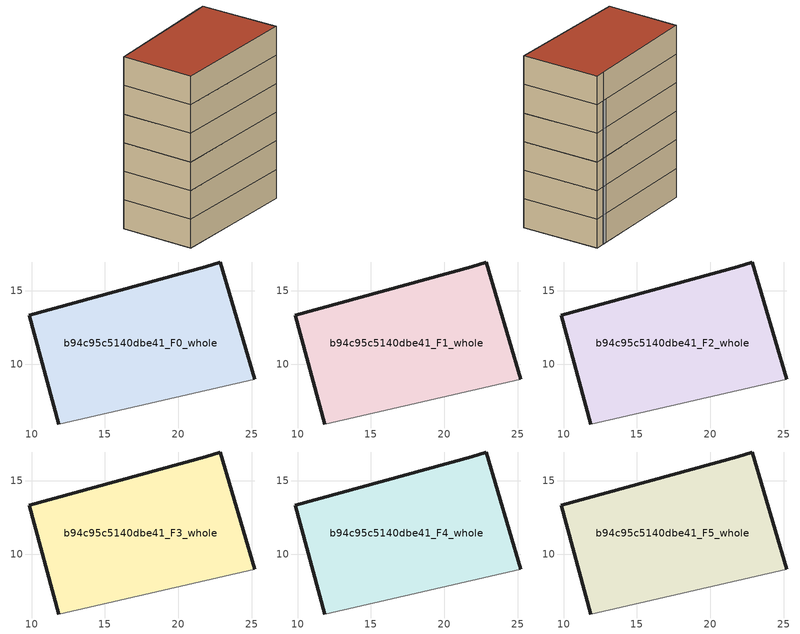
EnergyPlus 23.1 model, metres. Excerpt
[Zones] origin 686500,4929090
b94c95c5140dbe41_F0_whole
 floor ground (EU_floor_Construction): 25.21,8.99 22.88,16.96 21.88,16.66 9.84,13.32 11.84,5.92 z0
 wall outside (EU_wall_Construction): 11.84,5.92 9.84,13.32 21.88,16.66 22.88,16.96 25.21,8.99 z0:3
 wall adiabatic (EU_wall_Construction): 25.21,8.99 11.84,5.92 z0:3
b94c95c5140dbe41_F1_whole
 floor to b94c95c5140dbe41_F0_whole (EU_floor_Construction): 25.21,8.99 22.88,16.96 21.88,16.66 9.84,13.32 11.84,5.92 z3
 wall outside (EU_wall_Construction): 11.84,5.92 9.84,13.32 21.88,16.66 22.88,16.96 25.21,8.99 z3:6
 wall adiabatic (EU_wall_Construction): 25.21,8.99 11.84,5.92 z3:6
b94c95c5140dbe41_F2_whole
 floor to b94c95c5140dbe41_F1_whole (EU_floor_Construction): 25.21,8.99 22.88,16.96 21.88,16.66 9.84,13.32 11.84,5.92 z6
 wall outside (EU_wall_Construction): 11.84,5.92 9.84,13.32 21.88,16.66 22.88,16.96 25.21,8.99 z6:9
 wall adiabatic (EU_wall_Construction): 25.21,8.99 11.84,5.92 z6:9
b94c95c5140dbe41_F3_whole
 floor to b94c95c5140dbe41_F2_whole (EU_floor_Construction): 25.21,8.99 22.88,16.96 21.88,16.66 9.84,13.32 11.84,5.92 z9
 wall outside (EU_wall_Construction): 11.84,5.92 9.84,13.32 21.88,16.66 22.88,16.96 25.21,8.99 z9:12
 wall adiabatic (EU_wall_Construction): 25.21,8.99 11.84,5.92 z9:12
b94c95c5140dbe41_F4_whole
 floor to b94c95c5140dbe41_F3_whole (EU_floor_Construction): 25.21,8.99 22.88,16.96 21.88,16.66 9.84,13.32 11.84,5.92 z12
 wall outside (EU_wall_Construction): 11.84,5.92 9.84,13.32 21.88,16.66 22.88,16.96 25.21,8.99 z12:15
 wall adiabatic (EU_wall_Construction): 25.21,8.99 11.84,5.92 z12:15
b94c95c5140dbe41_F5_whole
 floor to b94c95c5140dbe41_F4_whole (EU_floor_Construction): 25.21,8.99 22.88,16.96 21.88,16.66 9.84,13.32 11.84,5.92 z15
 wall outside (EU_wall_Construction): 11.84,5.92 9.84,13.32 21.88,16.66 22.88,16.96 25.21,8.99 z15:18
 wall adiabatic (EU_wall_Construction): 25.21,8.99 11.84,5.92 z15:18
 roof outside (EU_roof_Construction): 22.88,16.96 25.21,8.99 11.84,5.92 9.84,13.32 21.88,16.66 z18
shading: 21.88,16.66 11.58,13.79 z0:15
[Building]
EU S2 Campaign: North Axis=0; Terrain=City; Solar Distribution=FullExterior
[Site:Location]
Bologna: Latitude=44.5; Longitude=11.25; Time Zone=1; Elevation=37
[SizingPeriod:WeatherFileDays]
AnnualSizingPeriod: Begin Month=1; Begin Day of Month=1; End Month=12; End Day of Month=31; Day of Week for Start Day=Monday; Use Weather File Daylight Saving Period=No; Use Weather File Rain and Snow Indicators=No
[MATERIAL]
EU_InternalMass_Material: Roughness=MediumRough; Thickness=0.1; Conductivity=1; Density=1800; Specific Heat=900; Thermal Absorptance=0.9; Solar Absorptance=0.7; Visible Absorptance=0.7
[MATERIAL:NOMASS] Roughness=MediumRough; Thermal Absorptance=0.9; Solar Absorptance=0.7; Visible Absorptance=0.7
Name | Thermal Resistance
EU_wall_NoMass | 0.905828
EU_roof_NoMass | 0.37593
EU_floor_NoMass | 0.67114
[CONSTRUCTION]
EU_wall_Construction: EU_wall_NoMass
EU_roof_Construction: EU_roof_NoMass
EU_floor_Construction: EU_floor_NoMass
EU_InternalMass_Construction: EU_InternalMass_Material
[ZONE] Type=1; Multiplier=1; Ceiling Height=autocalculate; Volume=325.69; Floor Area=autocalculate; Part of Total Floor Area=Yes
b94c95c5140dbe41_F0_whole; b94c95c5140dbe41_F1_whole; b94c95c5140dbe41_F2_whole; b94c95c5140dbe41_F3_whole; b94c95c5140dbe41_F4_whole; b94c95c5140dbe41_F5_whole
[INTERNALMASS] Construction=EU_InternalMass_Construction; Surface Area=108.564
Name | Zone or ZoneList
b94c95c5140dbe41_F0_whole_EU_InternalMass | b94c95c5140dbe41_F0_whole
b94c95c5140dbe41_F1_whole_EU_InternalMass | b94c95c5140dbe41_F1_whole
b94c95c5140dbe41_F2_whole_EU_InternalMass | b94c95c5140dbe41_F2_whole
b94c95c5140dbe41_F3_whole_EU_InternalMass | b94c95c5140dbe41_F3_whole
b94c95c5140dbe41_F4_whole_EU_InternalMass | b94c95c5140dbe41_F4_whole
b94c95c5140dbe41_F5_whole_EU_InternalMass | b94c95c5140dbe41_F5_whole
[OTHEREQUIPMENT] Fuel Type=Electricity; Design Level Calculation Method=Watts/Area; Power per Zone Floor Area=1; Fraction Latent=0; Fraction Radiant=0; Fraction Lost=0; Carbon Dioxide Generation Rate=0; EndUse Subcategory=EU_Step8_InternalGains
Name | Zone or ZoneList or Space or SpaceList | Schedule
EU_Step8_InternalGain_b94c95c5140dbe41_F0_whole_f000 | b94c95c5140dbe41_F0_whole | EU_Step8_GainSchedule_b94c95c5140dbe41_F0_whole_f000
EU_Step8_InternalGain_b94c95c5140dbe41_F1_whole_f000 | b94c95c5140dbe41_F1_whole | EU_Step8_GainSchedule_b94c95c5140dbe41_F1_whole_f000
EU_Step8_InternalGain_b94c95c5140dbe41_F2_whole_f000 | b94c95c5140dbe41_F2_whole | EU_Step8_GainSchedule_b94c95c5140dbe41_F2_whole_f000
EU_Step8_InternalGain_b94c95c5140dbe41_F3_whole_f000 | b94c95c5140dbe41_F3_whole | EU_Step8_GainSchedule_b94c95c5140dbe41_F3_whole_f000
EU_Step8_InternalGain_b94c95c5140dbe41_F4_whole_f000 | b94c95c5140dbe41_F4_whole | EU_Step8_GainSchedule_b94c95c5140dbe41_F4_whole_f000
EU_Step8_InternalGain_b94c95c5140dbe41_F5_whole_f000 | b94c95c5140dbe41_F5_whole | EU_Step8_GainSchedule_b94c95c5140dbe41_F5_whole_f000
[ZONEVENTILATION:DESIGNFLOWRATE] Schedule=EU_AlwaysOn; Design Flow Rate Calculation Method=AirChanges/Hour; Air Changes per Hour=0.73129; Ventilation Type=Natural; Fan Pressure Rise=0; Fan Total Efficiency=1; Constant Term Coefficient=1; Temperature Term Coefficient=0; Velocity Term Coefficient=0; Velocity Squared Term Coefficient=0; Minimum Indoor Temperature=-100; Maximum Indoor Temperature=100; Delta Temperature=-100; Minimum Outdoor Temperature=-100; Maximum Outdoor Temperature=100; Maximum Wind Speed=40
Name | Zone or ZoneList or Space or SpaceList
EU_ConstantAir_b94c95c5140dbe41_F0_whole | b94c95c5140dbe41_F0_whole
EU_ConstantAir_b94c95c5140dbe41_F1_whole | b94c95c5140dbe41_F1_whole
EU_ConstantAir_b94c95c5140dbe41_F2_whole | b94c95c5140dbe41_F2_whole
EU_ConstantAir_b94c95c5140dbe41_F3_whole | b94c95c5140dbe41_F3_whole
EU_ConstantAir_b94c95c5140dbe41_F4_whole | b94c95c5140dbe41_F4_whole
EU_ConstantAir_b94c95c5140dbe41_F5_whole | b94c95c5140dbe41_F5_whole
[HVACTEMPLATE:THERMOSTAT] Constant Heating Setpoint=20; Constant Cooling Setpoint=50
EU_HeatOnly_b94c95c5140dbe41_F0_whole; EU_HeatOnly_b94c95c5140dbe41_F1_whole; EU_HeatOnly_b94c95c5140dbe41_F2_whole; EU_HeatOnly_b94c95c5140dbe41_F3_whole; EU_HeatOnly_b94c95c5140dbe41_F4_whole; EU_HeatOnly_b94c95c5140dbe41_F5_whole
[HVACTEMPLATE:ZONE:IDEALLOADSAIRSYSTEM] System Availability Schedule=EU_AlwaysOn; Maximum Heating Supply Air Temperature=50; Minimum Cooling Supply Air Temperature=13; Maximum Heating Supply Air Humidity Ratio=0.0156; Minimum Cooling Supply Air Humidity Ratio=0.0077; Heating Limit=NoLimit; Cooling Limit=NoLimit; Heating Availability Schedule=EU_AlwaysOn; Cooling Availability Schedule=EU_CoolingOff; Dehumidification Control Type=ConstantSensibleHeatRatio; Cooling Sensible Heat Ratio=0.7; Dehumidification Setpoint=60; Humidification Control Type=None; Humidification Setpoint=30; Outdoor Air Method=None; Outdoor Air Flow Rate per Person=0.00944; Outdoor Air Flow Rate per Zone Floor Area=0; Outdoor Air Flow Rate per Zone=0; Demand Controlled Ventilation Type=None; Outdoor Air Economizer Type=NoEconomizer; Heat Recovery Type=None; Sensible Heat Recovery Effectiveness=0.7; Latent Heat Recovery Effectiveness=0.65
Name | Template Thermostat
b94c95c5140dbe41_F0_whole | EU_HeatOnly_b94c95c5140dbe41_F0_whole
b94c95c5140dbe41_F1_whole | EU_HeatOnly_b94c95c5140dbe41_F1_whole
b94c95c5140dbe41_F2_whole | EU_HeatOnly_b94c95c5140dbe41_F2_whole
b94c95c5140dbe41_F3_whole | EU_HeatOnly_b94c95c5140dbe41_F3_whole
b94c95c5140dbe41_F4_whole | EU_HeatOnly_b94c95c5140dbe41_F4_whole
b94c95c5140dbe41_F5_whole | EU_HeatOnly_b94c95c5140dbe41_F5_whole
[SIZING:ZONE] Zone Cooling Design Supply Air Temperature Input Method=SupplyAirTemperature; Zone Cooling Design Supply Air Temperature=13; Zone Heating Design Supply Air Temperature Input Method=SupplyAirTemperature; Zone Heating Design Supply Air Temperature=50; Zone Cooling Design Supply Air Humidity Ratio=0.008; Zone Heating Design Supply Air Humidity Ratio=0.008; Cooling Design Air Flow Method=DesignDay; Cooling Design Air Flow Rate=0; Cooling Minimum Air Flow per Zone Floor Area=0.000762; Cooling Minimum Air Flow=0; Cooling Minimum Air Flow Fraction=0.2; Heating Design Air Flow Method=DesignDay; Heating Design Air Flow Rate=0; Heating Maximum Air Flow per Zone Floor Area=0.002032; Heating Maximum Air Flow=0.141576; Heating Maximum Air Flow Fraction=0.3; Account for Dedicated Outdoor Air System=No; Dedicated Outdoor Air System Control Strategy=NeutralSupplyAir; Dedicated Outdoor Air Low Setpoint Temperature for Design=autosize; Dedicated Outdoor Air High Setpoint Temperature for Design=autosize; Zone Load Sizing Method=Sensible Load Only No Latent Load; Zone Latent Cooling Design Supply Air Humidity Ratio Input Method=HumidityRatioDifference; Zone Cooling Design Supply Air Humidity Ratio Difference=0.005; Zone Latent Heating Design Supply Air Humidity Ratio Input Method=HumidityRatioDifference; Zone Humidification Design Supply Air Humidity Ratio Difference=0.005
b94c95c5140dbe41_F0_whole; b94c95c5140dbe41_F1_whole; b94c95c5140dbe41_F2_whole; b94c95c5140dbe41_F3_whole; b94c95c5140dbe41_F4_whole; b94c95c5140dbe41_F5_whole
[SCHEDULE:CONSTANT]
Name | Hourly Value
EU_AlwaysOn | 1
EU_CoolingOff | 0
[SCHEDULE:FILE] Column Number=1; Rows to Skip at Top=0; Number of Hours of Data=8760; Column Separator=Comma; Interpolate to Timestep=No; Minutes per Item=60; Adjust Schedule for Daylight Savings=Yes
Name | File
EU_Step8_GainSchedule_b94c95c5140dbe41_F0_whole_f000 | ../../schedules/b94c95c5140dbe41/b94c95c5140dbe41_F0_whole_f000_gain.csv
EU_Step8_GainSchedule_b94c95c5140dbe41_F1_whole_f000 | ../../schedules/b94c95c5140dbe41/b94c95c5140dbe41_F1_whole_f000_gain.csv
EU_Step8_GainSchedule_b94c95c5140dbe41_F2_whole_f000 | ../../schedules/b94c95c5140dbe41/b94c95c5140dbe41_F2_whole_f000_gain.csv
EU_Step8_GainSchedule_b94c95c5140dbe41_F3_whole_f000 | ../../schedules/b94c95c5140dbe41/b94c95c5140dbe41_F3_whole_f000_gain.csv
EU_Step8_GainSchedule_b94c95c5140dbe41_F4_whole_f000 | ../../schedules/b94c95c5140dbe41/b94c95c5140dbe41_F4_whole_f000_gain.csv
EU_Step8_GainSchedule_b94c95c5140dbe41_F5_whole_f000 | ../../schedules/b94c95c5140dbe41/b94c95c5140dbe41_F5_whole_f000_gain.csv
